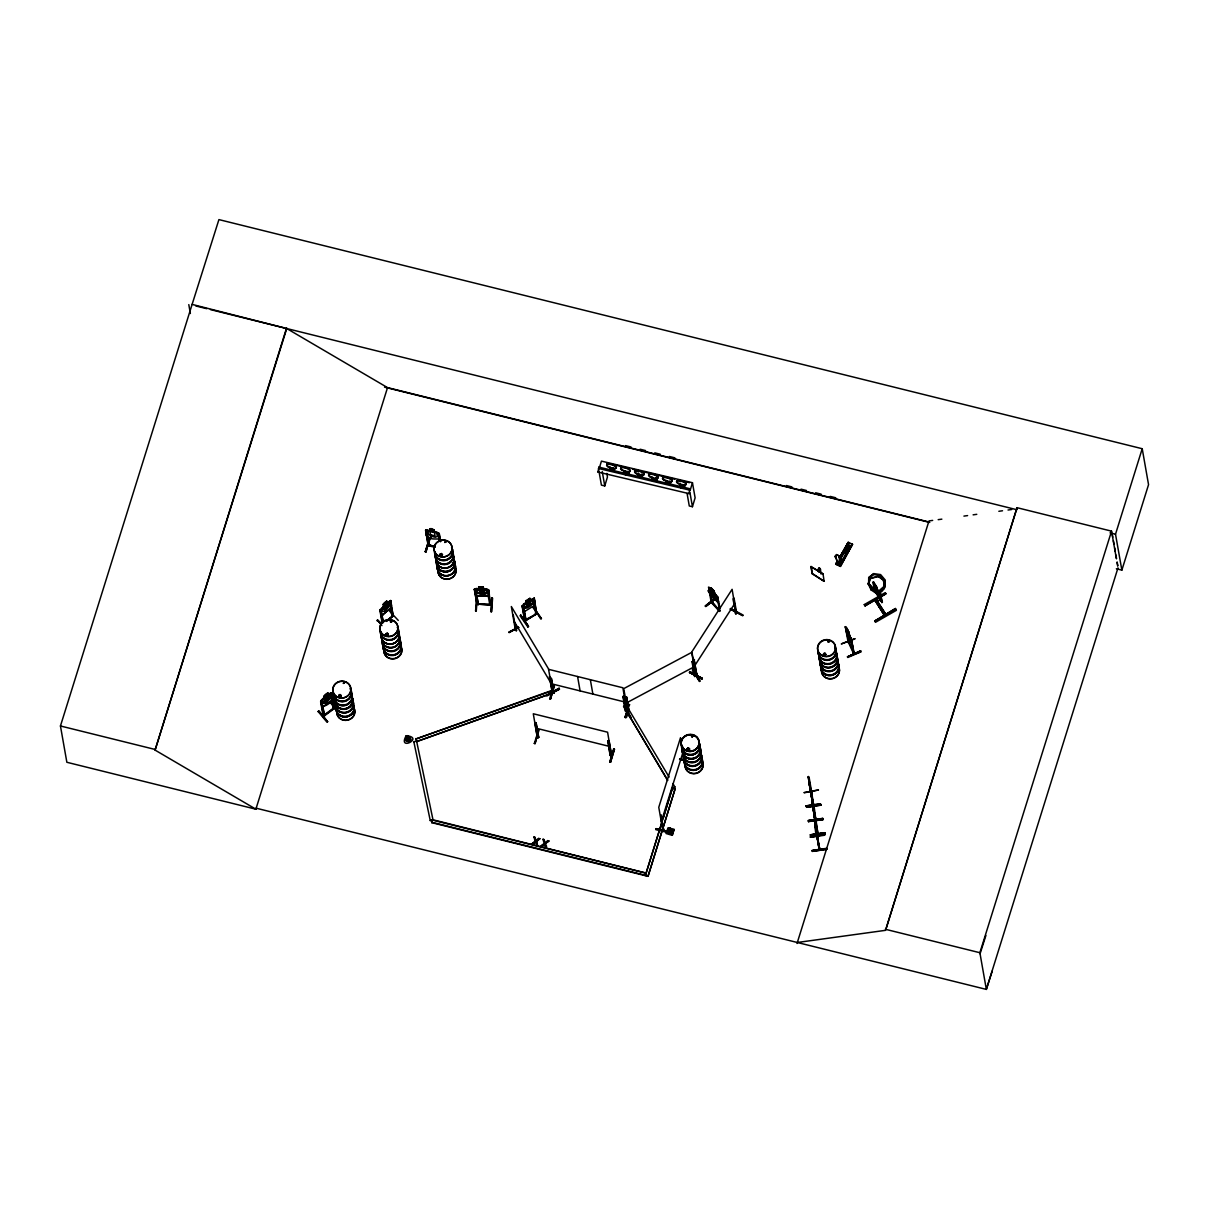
<?xml version="1.0" encoding="UTF-8"?>
<svg xmlns="http://www.w3.org/2000/svg" width="1209" height="1209" viewBox="0 0 1209 1209"><rect width="100%" height="100%" fill="white"/><g stroke="black" fill="none" stroke-linecap="round" stroke-linejoin="round"><path stroke-width="1.5" d="M885.094 584.143L883.658 579.972L878.354 576.255M812.705 803.955L812.161 800.101M813.536 804.242L812.735 804.363M814.322 807.4L813.43 807.4L812.554 801.25M815.153 819.052L815.773 819.037M813.989 805.723L815.863 819.566L815.894 818.735M817.072 832.91L817.148 832.805M814.775 821.954C815.123 817.269 814.866 842.749 817.873 832.805M817.465 837.716L817.284 835.767M819.022 848.159L817.103 833.318L817.994 833.726L812.448 803.078M814.473 817.541L817.994 837.187M815.727 829.722L819.234 849.64L818.825 847.796L819.626 847.826M814.518 821.092L819.642 849.05M819.762 848.748L818.961 848.869M884.384 588.466L881.648 591.7L875.573 592.909L871.296 590.052L872.067 589.463L875.905 592.047L873.548 581.967L875.301 592.35M323.589 716.045L324.632 715.683L321.67 701.039L320.627 701.809L323.347 716.635L322.999 715.562L324.571 715.32M334.651 707.764L323.166 716.181M334.681 708.368L331.916 693.482L331.175 694.616L333.593 709.078L333.231 708.006L334.47 707.25M868.621 583.403L869.301 578.008L873.895 574.562L880.046 575.499L884.202 580.396L883.87 586.531L879.306 590.521L871.372 588.949L868.651 583.675L870.631 578.325M868.198 583.811L871.054 589.841L879.759 591.564L884.943 587.015L885.275 580.078L880.605 574.592L873.744 573.61L868.712 577.434L868.621 583.856M848.038 641.828L848.627 643.067M854.385 653.676L853.131 652.18M610.349 469.485L610.364 469.288M613.96 470.089L613.719 467.898M610.092 467.052L610.424 468.911C619.053 472.613 610.862 466.16 610.454 469.515M628.227 472.749C627.924 477.026 622.061 466.734 624.464 472.598M627.924 473.928L628.181 472.689M642.024 476.406C639.803 475.439 637.627 477.676 638.171 473.248L642.13 476.406L641.783 474.109M655.822 480.441L655.913 479.867M680.244 485.64L680.44 485.413M407.07 741.601L407.388 735.707L410.803 739.198L409.655 741.374L406.073 740.8L407.252 735.858M668.94 833.696L669.257 827.802L672.657 831.293L671.509 833.485L667.927 832.895L669.106 827.953M662.804 830.281L658.769 807.325L680.516 737.671L681.151 741.253M681.695 747.585L682.541 746.512L681.695 747.585L684.188 762.093L685.019 760.234M684.113 761.987L684.536 760.113M474.427 589.72L475.696 590.249L478.386 604.636L477.041 603.442M475.122 594.012L476.996 595.78M476.905 595.689L488.058 596.203L476.905 595.689L475.288 593.861M475.515 610.998L477.253 597.276M476.255 611.074L477.343 597.578L476.542 597.548L476.119 610.772M478.613 586.939L483.358 587.166L478.613 586.939L479.081 588.919L476.814 589.403L477.404 592.712L480.018 594.223L484.446 594.435L486.577 593.135L486.003 589.826L483.524 589.131L483.207 587.362M478.915 588.859C466.87 587.891 495.388 589.75 483.676 588.934L483.358 587.166M487.257 590.793L488.602 590.385L487.257 590.793L489.932 605.301C488.013 603.79 492.547 603.412 491.05 605.271M488.542 589.78L486.683 589.282L488.542 589.78L489.358 594.677M489.645 605.15L489.841 604.712M491.806 597.941L490.718 611.739L491.534 611.769L492.592 598.243L491.851 597.956M491.504 611.739L492.018 598.213M692.032 661.776L693.422 661.565L692.032 661.776L694.676 676.617C695.916 674.743 696.248 675.468 697.079 673.534M736.598 612.812L736.085 611.769L735.299 612.963M736.719 612.706L735.858 613.84L733.651 598.047L732.971 599.12L736.054 613.779L735.42 612.963M811.798 792.5L811.254 793.21L811.073 791.275M813.461 804.257L813.234 807.567M813.415 805.768L815.259 819.37M815.486 821.032L815.425 820.231M817.239 836.054L819.778 849.277M817.919 833.742L816.045 820.427M846.24 552.664L845.514 551.138M656.003 480.321L656.17 479.565M684.007 486.23C683.931 488.965 683.508 481.137 683.946 486.955M878.747 600.374L879.502 600.027L878.943 600.692M526.293 602.445L522.318 605.709L524.766 621.154L537.008 613.613L525.779 619.552M526.096 620.444L525.764 619.401M536.736 613.22L535.375 614.051L536.524 612.767M536.872 613.749L524.887 621.078L522.076 606.313L523.195 605.633M687.075 493.408L689.281 505.982L692.44 506.722L689.901 492.35L688.994 493.635L597.971 472.039L598.878 467.127L689.901 488.723L690.173 490.295L692.455 482.723L601.432 461.128L599.15 468.699L598.878 467.127M688.994 493.635L689.901 488.723M663.786 829.54L663.152 828.588L663.182 830.16M837.641 564.029L838.366 563.107L838.049 563.802M838.26 562.805L838.321 563.56M838.789 563.258L838.275 564.376M338.958 695.417L340.606 696.414M339.064 695.84L339.427 694.858M340.893 695.643L340.137 696.611M341.225 695.764L340.273 697.094L338.777 696.384M344.157 682.39L343.945 683.297L344.308 682.541M344.641 682.707L343.432 683.357M385.611 634.377L386.699 633.153M386.049 633.969L386.23 634.604M387.847 634.589L387.696 633.561M387.953 634.559L387.439 635.088M391.263 620.776L390.462 622.015M391.036 621.849L391.051 621.139M390.839 621.804L390.703 621.003M391.716 621.864L391.671 621.094M439.925 554.357L439.955 555.384M440.212 554.311L440.56 555.309M442.026 554.553L440.439 555.203L441.164 555.536M442.479 554.659L441.149 556.034L439.864 554.674M445.97 542.025L445.396 541.133L444.791 542.478M686.984 748.809L687.513 750.321M687.377 749.187L688.042 748.416M689.206 749.006L688.707 749.912L688.269 748.386M689.538 749.127L689.221 750.109M691.472 736.296L692.425 736.402M692.364 736.644L693.044 736.1M692.984 736.236L691.88 736.825M823.405 654.039L823.435 655.066M823.677 654.356L823.964 653.585M823.843 654.205L823.903 653.827M825.415 654.81L825.143 653.434M828.21 641.329L829.465 641.329M884.368 588.481L885.124 584.174M872.989 588.073L868.923 583.63M881.255 590.808L883.749 587.846L884.474 584.053L883.099 580.108L878.339 576.421M652.301 479.142L652.014 476.996M669.907 483.313L669.605 481.167M711.194 601.916L712.131 602.883M627.713 711.164L629.224 710.937M627.652 711.814L628.997 711.134M626.398 696.762L629.118 711.723L626.64 697.155L625.249 697.381L628.091 712.252L623.708 688.646L691.639 652.422L696.021 676.043L694.359 675.846M694.646 676.133L695.855 675.408M689.75 671.66L702.293 678.491L689.78 671.584M701.915 679.065L689.462 672.416L701.885 679.156L702.248 678.204L689.447 672.461L689.795 671.554M406.073 740.8L407.282 736.236M667.927 832.895L669.136 828.331M666.401 482.633L666.507 481.802L666.219 483.011M680.41 485.791L680.078 483.192M597.971 472.039L598.878 470.754L601.417 485.126L604.772 485.927L607.447 477.011L606.812 473.429M609.593 469.863L610.726 468.231M610.636 467.777L610.061 470.407L612.615 471.011M614.867 468.775L613.9 471.314M623.572 473.187L624.615 471.087M623.678 473.777L624.328 471.601M628.287 474.88L628.937 472.689C628.196 471.434 627.547 477.751 624.04 473.732M627.864 474.638L628.453 472.009M628.181 474.276L628.831 472.099M638.171 473.248L638.367 475.545L642.115 476.059L638.367 475.545M638.594 474.412L637.929 476.588M642.81 475.409L641.843 477.948M652.18 477.631L651.621 480.411L652.558 477.721M656.396 478.628C655.172 484.492 656.185 477.192 656.895 479.323L656.23 481.514L656.789 478.719M665.494 483.132L666.537 481.046L665.963 483.676L668.517 484.28M666.537 481.046L665.963 483.676M669.71 484.129L670.36 481.953L670.859 482.633M670.103 484.22L670.753 482.043M679.458 486.441L680.591 484.809M680.501 484.356L679.564 487.046L682.647 487.771M684.173 488.134L684.838 485.958C684.082 484.688 683.448 491.005 679.926 486.985M683.765 487.892L684.732 485.353M692.44 506.722L695.115 497.821L692.455 482.723M868.304 583.494L872.52 588.133M425.749 530.796L426.883 531.567L429.558 545.969L429.497 544.836L428.107 544.564M425.296 551.712L429.346 538.609L426.082 551.909L425.296 551.727L429.346 538.609M429.437 546.045L429.422 544.896M429.558 545.969L427.971 536.494M537.34 737.43L534.816 722.498L536.086 722.801L538.761 737.203C535.164 735.601 539.486 738.759 538.7 736.825M537.098 737.369L538.473 737.626L536.086 722.801M416.712 741.631L553.888 692.681L552.362 692.848L550.11 678.068L551.38 678.37L553.918 693.225L551.38 678.37M534.378 743.414L538.428 730.312L535.149 743.595L534.378 743.414L535.149 743.595M549.672 698.983L551.168 694.057L550.443 699.165L552.649 692.44L548.478 668.819L511.331 606.525L515.351 629.829C518.102 633.063 514.157 626.292 516.047 630.69L513.311 615.018M553.722 685.881L552.981 690.823M550.337 699.074L554.432 686.077M552.528 691.805L553.964 692.243L552.634 692.984M553.918 693.225L553.964 692.243M607.855 740.633L610.122 755.489L611.512 755.761L610.258 755.459L607.855 740.633L609.124 740.936L611.603 755.852L607.583 732.201L533.29 713.763L537.325 737.49M626.64 711.36L625.416 711.058L623.013 696.641L624.418 696.505L626.897 711.421L622.877 687.77L548.584 669.333M610.364 754.431L610.575 754.9M625.673 711.119L626.836 710.696M614.429 749.157L610.5 762.29L614.489 749.202L613.673 748.719L609.729 762.108L610.515 762.29M629.209 704.605L624.977 717.375L625.809 717.859C628.71 716.801 627.244 702.369 629.768 704.741M660.658 814.881L663.288 830.689L663.711 828.875L662.925 828.83M684.128 761.715L685.019 760.521M256.308 808.232L256.006 809.229L66.858 762.274L60.45 725.974L192.11 304.396L286.745 328.531L155.084 750.109L255.87 809.184L256.187 808.201L986.348 989.4L992.211 971.099M155.084 750.109L286.624 327.851M255.87 809.184L387.53 387.621L286.745 328.531L1016.905 509.73M434.545 531.794C445.139 534.227 421.185 529.451 426.943 529.965L429.936 530.811L429.663 528.892L434.243 530.026L434.515 531.945L434.091 530.056M426.309 535.073L428.182 536.977M426.309 535.043C438.262 546.408 422.712 522.756 434.243 530.026M430.072 530.872L427.926 530.917L428.5 534.227L431.039 536.207L435.3 537.264L437.341 536.418L436.751 533.109L434.363 531.96M430.192 531.522L434.469 532.549L435.059 535.844L430.782 534.786M439.23 533.547L437.462 532.58L439.23 533.547L440.681 541.3M661.973 822.347L645.319 875.648L672.431 788.132L675.136 788.797L648.024 876.329L431.719 822.649L432.444 819.657L646.105 873.11L434.348 820.563M431.719 822.649L432.444 819.657M661.293 821.697L683.055 752.043M663.076 818.78L672.431 788.132L674.909 786.802L672.506 788.57L675.226 789.25M648.024 876.329L675.136 788.797M672.431 835.147L673.987 829.253L668.048 827.772L666.008 833.5L672.128 835.313L674.169 829.57M797.018 943.488L928.678 521.91L387.53 387.621M797.336 942.491L885.562 930.326L1017.041 507.689L1111.539 531.144L1116.391 558.664M886.121 928.527L1017.041 507.689M1118.008 567.822L986.348 989.4L979.879 952.722L1111.539 531.144M1116.36 568.774L1121.861 570.134L1115.514 534.212L1142.218 448.72L218.92 219.6L192.11 304.396M1121.861 570.134L1148.55 484.658L1142.218 448.72M390.537 608.006L391.414 605.286M390.628 607.991L382.346 615.2L390.628 607.991L391.52 605.195L390.688 600.435L380.125 609.653L382.497 623.391M980.061 953.765L985.924 935.464M614.051 469.863L610.424 468.911M652.392 478.719L655.958 479.716L655.626 477.857M670.013 482.965L666.31 482.164C676.012 482.527 664.013 484.733 665.978 480.305M680.335 485.353L684.037 486.003L680.38 485.368M884.338 614.943L885.729 614.157L884.489 615.366L874.938 599.558L876.087 599.029L885.729 614.157M407.388 735.707L405.907 738.412M669.257 827.802L667.761 830.507M326.898 698.47L329.619 694.495L327.579 698.303L330.45 698.545L326.898 699.24L323.861 703.336L326.022 699.437L323.302 699.165L326.959 698.424M332.007 700.268C336.707 687.377 325.992 694.374 320.808 701.054L323.634 716.514M696.958 673.579L695.855 675.06M868.017 584.083L870.132 578.31L878.112 576.27M812.705 803.819L813.506 803.849L812.916 804.771M814.7 816.528C814.005 819.188 817.752 823.314 814.851 822.06L815.032 823.269L815.969 823.102M381.938 625.627L377.525 620.247M377.495 620.051L381.243 623.602M874.575 590.748L881.935 602.566L880.046 592.183L881.799 602.55M875.784 591.987L881.331 590.778M882.207 601.674L881.029 600.767L881.845 601.205M844.32 551.667L844.789 553.102M624.433 472.235C629.239 474.26 627.562 469.576 628.106 472.976M393.288 615.472L386.245 621.078M516.515 630.388L515.759 628.876M528.726 603.442L531.597 599.77L529.421 603.367L532.474 603.729L528.681 604.243L525.431 608.067L527.759 604.379L524.887 603.911L528.665 603.487M534.998 602.974L534.151 605.633L524.706 611.437M534.046 605.633L535.134 602.898L534.287 598.153L530.041 600.148M551.924 690.883L549.385 676.511L550.019 677.554M711.194 602.278L708.504 587.09L711.663 589.871L711.24 587.937L711.542 589.977L710.121 588.889L710.711 592.198L712.479 595.281L716.574 598.651L714.051 591.322M719.461 611.059L711.496 601.447L718.614 609.699M318.133 711.663L318.723 710.907L327.609 721.697L326.974 722.181L318.194 711.602L318.723 710.907L327.609 721.697M327.503 721.728L318.617 711.285M405.65 739.636L407.206 736.054M667.504 831.732L669.076 828.15M663.424 829.918L663.061 828.603M343.583 682.843L343.386 683.463M339.109 695.628L339.941 694.858M341.134 696.475L340.862 694.903M385.898 633.712L386.003 635.314M439.834 554.387L441.572 553.465M440.681 553.752L440.393 554.961M691.639 735.903L692.047 737.006M686.893 748.855L688.284 747.872M689.447 749.837L689.508 748.809M828.271 641.118L828.679 641.888L829.314 641.133M828.316 641.435L828.12 642.055M825.913 654.658L823.979 655.399M873.744 573.61L868.848 577.766M527.834 626.972L528.469 626.262L520.656 615.064L528.514 626.564L527.834 626.972L520.051 615.759L520.686 615.049L528.378 626.338M652.407 478.794L654.84 479.202M630.599 718.222L623.557 706.54L624.176 705.92L631.158 717.617L630.614 718.176L631.174 717.587M848.098 641.964L845.272 626.655L845.952 627.35M853.252 652.89L853.871 654.054L851.212 638.261L853.69 652.497M848.627 641.783L854.295 653.676M840.361 563.878L837.414 562.699L836.008 557.802A3.234 0.967 29.3 0 1 836.265 556.2L836.477 554.508M836.008 557.802L836.099 557.636A3.234 0.967 29.3 0 1 836.356 556.034M836.265 556.2C834.966 552.014 841.691 558.15 837.353 554.976M836.008 564.286L837.112 561.339L841.132 563.681M840.043 559.691A3.234 0.967 29.3 0 0 839.122 557.53L839.212 557.364A3.234 0.967 29.3 0 1 840.134 559.525L840.27 564.044M840.3 566.265L852.496 544.216L840.542 566.462L835.676 564.21L837.52 561.112M839.182 557.953L848.234 542.342L839.817 558.256M835.646 564.18L837.716 561.082M839.439 557.999L848.219 542.221L852.511 544.352M839.726 558.21L848.582 542.645M837.414 562.699L836.099 557.636M837.535 564.558L837.353 563.5L838.744 565.359L837.353 563.5M839.227 559.948L847.993 544.337M849.428 543.022L837.157 564.89M839.681 560.16L848.552 544.594M838.668 564.119L837.248 563.696M839.998 564.24L850.607 545.546M851.997 544.216L839.469 565.888M851.076 545.758L839.711 566.084L851.181 545.788M839.938 566.175L852.526 544.322M524.404 620.232L526.051 619.945L523.829 609.215M696.686 673.745L694.072 659.51L693.407 660.567L696.49 675.226L695.84 674.41M693.83 660.794L694.51 659.736M730.251 609.094L730.659 608.444L743.112 615.079L742.704 615.744L730.251 609.094L742.658 615.411M697.049 673.609L695.764 674.531M695.855 674.259L696.384 673.443M735.51 613.492L736.175 612.419M736.009 613.704L736.613 612.661M873.956 584.279L875.044 585.564L874.742 583.796L877.447 589.342L872.747 582.39L875.089 590.763L882.419 602.248L880.046 592.183M694.404 666.204L734.649 603.684M551.803 690.823L552.483 690.173M489.69 604.681L491.292 604.757M628.196 712.146C630.735 711.164 627.38 710.333 627.803 711.693M810.967 566.628L823.027 573.867L824.115 581.287L812.236 573.822L810.967 566.628L823.027 573.867M812.236 573.822L811.148 566.401M817.435 570.331L819.158 567.973L820.322 568.698L821.138 574.154M818.569 570.965L820.186 568.774L819.203 568.154L817.571 570.331L818.75 571.993L820.488 569.635M818.584 571.056L820.322 568.698M824.115 581.287L812.403 573.58M391.928 615.804L392.472 616.771M389.434 602.112L390.386 601.266L393.257 616.167L390.583 600.571M481.454 591.065L485.398 589.599L482.754 591.488L486.29 593.664L481.862 591.821L478.054 593.347L480.789 591.382L477.419 589.297L481.65 591.05M487.937 596.143L489.207 594.511M487.922 596.294L489.373 594.526M847.947 641.314L853.735 653.918M854.234 653.344L853.524 653.344M444.988 542.433L445.819 542.116M441.753 555.112L441.995 554.342L441.648 555.46M442.146 555.656L442.449 554.357M388.119 634.921L386.336 635.375M846.104 631.385L851.922 643.218M851.499 643.808L850.94 638.564M324.435 715.924L321.987 702.837M334.561 707.779L333.835 708.489M438.655 539.728C443.371 537.929 429.86 540.438 428.031 537.159M811.088 791.411L813.642 812.116M815.455 820.367L817.193 833.847M323.196 715.985L324.118 714.897M382.15 623.043L379.943 610.469L380.895 609.623L383.465 622.529M381.243 609.956L379.943 610.469M398.26 620.383L388.83 610.333M377.027 620.791L377.556 619.96L381.303 623.904L377.465 620.353M389.086 619.023L393.121 615.593M386.593 621.426L392.124 616.545M389.419 619.356L393.273 615.97M383.223 604.183C392.366 597.624 381.243 603.185 383.525 605.951M380.548 611.452L391.112 602.248M538.655 838.29L536.071 840.859L539.758 838.85L538.7 838.593M547.692 840.542L545.108 843.096L548.795 841.101L547.737 840.829M531.764 844.018C541.602 837.066 528.348 845.272 532.821 844.275L535.511 841.978C539.41 850.985 533.501 839.711 539.713 838.562M540.801 846.255C550.639 839.303 537.385 847.509 541.859 846.527L544.549 844.214C544.851 849.217 548.372 848.597 545.38 843.625L548.75 840.799M718.463 601.644L717.632 602.339C697.17 575.605 715.139 602.913 718.569 601.765L717.723 597.019L714.489 592.999M536.403 841.691L539.758 838.85M548.795 841.101L545.38 843.625M709.592 588.934L709.154 587.71L712.222 603.412M709.487 587.423L717.511 597.019M711.24 587.937L714.277 591.277L711.119 588.042M714.579 593.045L714.187 591.231M715.592 598.787L705.799 606.555L705.285 605.996L715.078 598.213M705.315 606.011L715.108 598.243M715.516 598.651L705.663 606.389L715.532 598.5M719.521 611.437L717.375 596.762L720.111 608.459M718.206 597.669L716.982 597.065M844.502 551.546L845.529 551.228M846.058 552.77L844.774 553.012M324.269 695.976C334.047 690.339 321.836 693.996 324.722 697.714L322.924 699.694L323.513 703.003L325.644 703.018L330.813 697.608L330.238 694.298L328.243 695.115L327.835 693.225M321.972 701.401L320.627 701.809M323.135 706.691C341.754 691.019 326.974 708.67 321.745 705.905M336.918 710.575L330.253 702.399L336.465 708.791M324.254 714.957L333.216 708.338M323.468 716.544L334.757 708.232L332.158 692.681M390.326 621.607L391.535 621.91M386.744 634.982L387.59 634.77M387.908 635.178L386.638 635.496M828.044 641.798L829.178 641.934M823.692 653.48L825.067 653.147M689.145 749.988L687.286 749.988M816.226 822.165L809.818 787.558L810.302 789.704M428.198 544.654L435.119 546.831M429.24 545.969L427.91 545.063L429.694 545.516M552.407 691.88L553.767 692.757L552.498 690.218L415.73 739.031L550.805 691.291M552.815 692.394L554.054 692.772M529.844 598.228L530.131 600.269L532.232 599.619L532.821 602.913L531.053 605.573L527.305 607.885L525.054 607.704L524.464 604.394L526.368 602.581L525.824 600.707L529.935 598.349L530.162 599.996M532.927 607.507L541.42 618.585L533.592 607.386L540.771 619.023L541.451 618.6M864.254 604.606L885.169 592.682L885.94 593.936L865.07 605.89L864.254 604.591M865.07 605.89L877.689 597.835M880.908 595.992L885.819 593.347L880.893 596.294M877.779 597.941L864.843 605.497L877.779 598.228M880.983 596.385L885.789 593.634M874.681 621.018L895.627 609.079L896.368 610.333L875.497 622.303L874.681 621.018L895.461 608.52L874.878 621.26L895.748 609.306L895.431 608.475M873.548 581.967L874.213 583.01L873.11 582.224M880.711 593.226L879.623 592.425M874.938 600.148L884.399 615.321L874.772 600.208L876.087 599.029M518.359 627.048L508.823 632.186L518.842 627.622M509.14 632.67L518.676 627.38M552.468 691.412L552.196 689.991M559.193 688.299L546.604 695.492M546.876 695.961L559.586 689.13L546.513 695.356L559.147 688.193M625.506 697.774L626.64 697.155M694.994 674.048L692.44 669.846L693.15 669.454L700.192 681.09L699.482 681.483L695.704 675.529M699.527 681.151L692.44 669.846M406.194 735.677C397.126 751.968 425.039 737.354 406.194 735.722M626.247 703.018L694.162 666.794M667.67 780.47L625.99 710.257L628.468 708.942L669.106 777.07M626.081 710.711L628.544 709.396M334.349 707.341L333.185 708.187L333.88 708.958M663.136 829.283L661.142 814.987M845.907 627.229L845.272 626.655L847.192 634.362M846.904 628.196L848.809 632.216L846.904 628.196L847.146 630.221L846.285 628.801M847.01 634.393L851.635 643.747M846.874 632.111L850.562 639.863L848.763 632.141M854.854 638.7L841.298 643.929L854.914 638.866M848.627 642.825L848.491 641.118L848.688 641.858M847.524 656.971L860.732 650.895M847.494 656.895L860.702 650.82L847.449 656.835L861.065 651.757L847.781 657.5M475.772 588.632L474.276 589.267L477.071 604.712L474.457 589.161M474.442 589.297L475.757 588.768M386.608 633.697L387.469 633.682M339.261 694.691L340.333 694.555M825.112 655.021L824.19 654.93L824.886 655.233M692.092 735.994L692.848 735.767M688.692 749.792L687.256 749.248L688.253 748.205M688.858 750.169L687.876 750.305M875.83 599.135L877.84 602.702M885.456 614.248L879.759 605.664M389.404 601.1L390.688 600.677M878.233 576.572L870.359 578.582M330.661 693.135L332.248 692.787M413.856 741.752L416.621 741.177L433.034 820.019L430.253 820.594L413.931 742.205M880.59 606.691L879.986 607.447L880.53 606.767M477.132 604.032L491.096 605.225L488.376 589.796M808.413 777.478L808.458 776.571L813.521 805.073L811.571 791.2M808.398 777.357L810.408 790.716M809.138 777.493L811.859 793.21M809.259 782.933L808.655 778.551M809.803 784.414L809.138 781.331L809.954 786.817M809.818 787.407L809.41 784.626L810.559 790.081M810.302 789.432L810.468 790.641M804.151 792.5L818.508 789.976L804.212 792.802M813.612 807.249L811.33 795.22L816.045 827.047L814.261 813.627L814.76 816.74M811.617 795.643L814.216 807.703M811.783 796.852L812.116 795.582M812.524 802.549L811.934 799.708M806.025 805.889L820.427 803.879L806.025 805.889L820.563 804.756M820.851 804.469L806.554 807.295L820.956 805.209L820.851 804.453M820.896 804.846L806.071 806.146M806.554 807.295L820.911 804.982M813.264 808.912L813.37 809.803M813.355 809.682L815.093 822.044M808.549 821.591L822.966 819.672L822.815 818.553L808.443 820.79M822.815 818.553L808.368 820.382L808.579 821.757M808.413 820.654L822.77 818.342M808.473 821.032L822.876 818.961M822.921 819.294L808.519 821.395L822.966 819.672M814.715 823.072L815.788 829.193L814.866 823.042M816.09 826.775L815.078 821.924M810.393 834.83L824.78 832.714L824.931 833.757L810.529 835.797L810.393 834.799L824.78 832.759M810.408 834.92L824.84 833.016M824.719 834.467L810.317 836.552L810.423 837.293L824.719 834.497M826.699 848.718L812.312 850.804M826.639 848.34L812.236 850.35L812.388 851.393L826.79 849.307L826.639 848.265M812.282 850.668L826.684 848.567M928.996 520.913L932.668 520.414M938.184 519.658L941.856 519.145M963.921 516.107L967.593 515.593M973.109 514.838L976.781 514.324M998.846 511.286L1002.518 510.772M1008.034 510.017L1011.706 509.503M719.748 610.651L711.889 602.082M538.217 737.127L537.431 736.311M478.356 603.79L489.615 604.304M491.141 604.757L476.83 604.168L478.432 604.168M425.311 551.697L426.082 551.909M539.002 730.206L535.058 743.293M611.482 755.882L610.167 754.93M824.659 653.313L826.079 654.401M688.269 747.903L689.478 748.522M879.895 598.289L880.787 598.41M410.365 738.034L407.599 735.631M672.234 830.13L669.454 827.727M606.752 463.077L628.801 468.306M632.473 469.183L639.818 470.921M643.49 471.797L674.728 479.202M678.4 480.079L689.432 482.693M598.485 468.472L689.508 490.068M438.157 533.804L439.426 534.106L438.021 534.257L439.29 541.436M429.633 545.138L435.059 546.453M434.983 547.284L428.182 545.682L425.523 530.162M549.974 678.521L551.244 678.823M623.013 696.641L624.267 696.958M625.763 710.015L626.882 710.227M626.942 710.877L625.401 710.983M534.68 722.952L535.95 723.254M607.719 741.087L608.973 741.389M679.836 758.723L685.095 759.962M679.594 759.131L684.989 760.37M679.579 759.418L685.125 760.748M610.469 754.446L611.709 754.809M537.219 737.324L538.473 737.626M668.214 831.596L656.003 828.664L668.335 831.898M668.214 832.034L656.003 828.633L655.837 829.661L669.801 833.031M195.858 305.983L206.769 308.688M210.411 309.58L284.916 328.077M1110.043 532.852L1115.514 534.212M625.506 445.607L630.992 446.967M640.135 449.234L645.621 450.594M654.764 452.861L660.25 454.221M669.393 456.488L674.864 457.848M786.394 485.534L791.88 486.895M801.023 489.161L806.509 490.522M815.637 492.788L821.123 494.149M830.266 496.415L835.751 497.776M384.553 387.167L929.751 522.454M551.108 683.705L625.401 702.142M535.814 728.135L610.107 746.573M535.103 837.414L533.985 837.142L535.103 837.414L536.071 840.859M544.141 839.651L543.022 839.378L544.141 839.651L545.108 843.096M885.366 929.268L979.879 952.722M60.45 725.974L154.964 749.429M431.643 822.196L647.948 875.875M824.916 653.631L825.535 654.417M387.379 633.153L388.391 634.045M386.729 635.209L386.003 634.211M613.915 749.036L609.925 762.123M625.582 710.605L623.149 696.188M611.437 754.673L610.182 754.99M851.272 546.559L846.995 544.564M835.857 563.56L836.28 564.21L837.429 561.49M813.717 807.778L813.43 806.992M815.682 817.828L815.773 818.342M815.244 819.566L815.093 818.856M819.158 849.474L817.39 836.432M381.092 614.52L382.543 615.169M380.956 614.384L382.482 615.336M875.875 591.881L872.067 589.463M524.797 611.316L523.074 610.318L522.379 605.528M438.172 568.638L438.278 568.683A9.083 8.418 -10 0 0 446.771 579.171A9.083 8.418 -10 0 0 455.793 568.517A9.083 8.418 -10 0 1 446.801 579.307A9.083 8.418 -10 0 1 438.308 568.698M823.646 654.235L824.221 655.112M387.5 633.41L387.862 634.181M386.291 635.511L385.747 634.634M871.447 590.294L872.339 589.78M390.386 601.266L389.766 602.445L392.305 616.817M625.053 717.405L629.012 704.59M669.665 827.772L671.222 829.344M407.811 735.661L409.367 737.233M846.013 551.364L846.376 552.15M718.222 610.016L711.33 602.535M669.892 828.074L672.657 831.293M408.038 735.979L410.803 739.198M328.259 694.843L327.956 693.074M330.329 702.369L337.084 710.424M334.757 708.232L334.137 707.31M324.48 697.638L324.314 695.825M321.911 699.527L320.808 701.054M813.415 803.32L811.995 798.303M534.287 598.153L523.406 604.168M535.285 613.537L535.98 614.399L533.245 599.996L534.076 598.923L536.615 613.295M526.142 602.475L526.066 600.813M522.076 606.313L523.467 606.011L525.945 620.58M877.553 589.932L875.15 586.153L878.142 593.226M875.815 599.075L885.789 614.535M624.071 706.268L630.237 716.438M551.772 690.551L553.072 691.805M669.846 828.271L672.4 832.517M407.992 736.175L410.531 740.422M672.975 783.568L674.985 787.255M625.99 710.257L667.595 780.017M513.87 620.897L551.017 683.191M879.049 591.851L879.956 593.695M849.066 633.909L851 638.684L845.801 627.411L848.355 631.823M851.212 638.261L854.264 653.737M850.743 638.458L851.272 639.561M874.53 587.574L878.792 595.266L878.762 591.806M810.952 794.313L809.637 783.492L809.803 784.596M415.654 738.578L416.667 741.48L553.435 692.666M813.34 803.335L813.551 808.337M669.71 828.422L671.509 833.485M407.856 736.326L409.655 741.374M543.022 839.378L544.277 843.686M536.343 841.388L537.567 845.454M533.985 837.142L535.239 841.449M712.615 602.913L711.255 595.81M1112.144 533.637L1112.779 537.189M1113.398 540.755L1114.033 544.322M1114.668 547.889L1115.287 551.44M1115.922 555.007L1116.542 558.573M1117.176 562.14L1117.796 565.706M1117.04 562.321L1117.69 565.993M874.213 583.01L874.832 586.607M838.986 556.08L839.122 557.53M840.24 566.19L839.892 565.903M848.612 632.201L848.975 634.045M849.035 634.559L849.61 637.853L847.252 630.811M849.156 642.992L846.028 627.395L848.688 643.188M819.158 567.973L819.354 569.046M824.825 835.207L810.423 837.293M808.307 776.586L809.214 782.238M808.504 778.566L808.836 780.546L808.64 778.944M808.942 781.135L809.577 784.701L809.063 780.44M809.516 785.215L812.901 805.239M813.068 807.461L814.534 817.012L814.005 814.745M816.513 833.923L819.052 848.295M734.075 598.289L736.659 612.842M735.888 611.95L732.11 589.312L691.865 651.832L695.946 674.939M717.375 596.762L719.899 611.134M709.154 587.71L711.844 602.127M694.072 659.51L696.475 673.957M641.662 474.532L641.994 476.391M681.785 744.85L682.42 748.447M683.1 752.89L684.672 762.199M602.233 471.555L604.772 485.927M590.34 679.7L592.878 694.072M577.57 676.526L580.108 690.898M551.682 684.249L552.997 691.684M534.166 598.259L536.841 613.885M515.17 622.998L516.56 630.569M544.549 844.214L541.859 846.527M535.511 841.978L532.821 844.275M476.694 595.176L478.386 604.636M439.079 533.547L440.544 541.753M430.072 538.821L425.931 551.606M425.674 530.222L428.288 545.168M433.034 820.019L430.253 820.594M390.688 609.291L392.2 616.922M386.744 601.115L387.061 603.155L388.92 602.203L389.51 605.513L384.704 611.316L382.694 611.437L382.104 608.127L383.767 606.011L383.449 604.243M386.638 601.281L386.94 603.049M381.213 611.422L383.117 622.197M380.246 609.563L381.183 614.384M331.825 699.648L333.291 708.716M320.944 700.978L321.866 705.799M188.8 304.608L190.372 313.509M816.166 831.308L815.274 824.946M809.909 787.044L809.924 786.56M814.458 817.118L814.775 819.732M810.695 791.034L809.924 786.062M812.388 851.348L826.775 849.202M812.614 802.111L811.949 797.94M809.773 785.85L809.017 780.077M814.73 818.176L813.974 812.388M815.984 830.341L815.229 824.568M816.135 830.568L816.831 834.966M814.926 819.853L815.259 822.014M816.135 831.051L816.513 834.195M816.362 834.225L816.166 831.762M812.342 802.489L812.765 805.27M815.622 829.132L816.03 831.913M814.881 818.871L815.576 822.8M815.848 827.984L817.299 839.227M814.02 812.765L814.806 818.433M816.77 834.588L815.833 827.878M669.514 828.497L670.239 833.908M407.645 736.402L408.385 741.812M813.597 811.269L813.793 812.871M811.571 796.807L811.783 798.408M814.851 823.435L815.047 825.037M811.405 794.434L811.511 795.31M811.254 794.449L811.345 795.341M808.458 776.571L808.564 777.447M815.304 822.256L815.365 823.027M813.279 807.793L813.34 808.579M814.579 815.697L814.624 816.574M699.512 746.165A9.204 8.523 -10 0 1 693.634 758.708A9.204 8.523 -10 0 1 682.284 750.487M699.966 749.565A9.052 8.387 -10 0 1 694.178 761.912A9.052 8.387 -10 0 1 683.009 753.812M700.857 751.802A9.052 8.387 -10 0 1 693.059 762.35A9.052 8.387 -10 0 1 683.055 754.038M698.817 742.205A9.204 8.523 -10 0 1 692.923 754.748A9.204 8.523 -10 0 1 681.574 746.527M699.331 745.787A9.067 8.403 -10 0 1 693.528 758.164A9.067 8.403 -10 0 1 682.329 750.048M698.742 742.492A9.067 8.403 -10 0 1 692.938 754.869A9.067 8.403 -10 0 1 681.74 746.754M699.482 745.968A9.204 8.523 -10 0 1 693.588 758.511A9.204 8.523 -10 0 1 682.239 750.29M698.772 741.994A9.204 8.523 -10 0 1 692.893 754.537A9.204 8.523 -10 0 1 681.544 746.316M698.606 741.842A9.052 8.387 -10 0 1 692.817 754.174A9.052 8.387 -10 0 1 681.649 746.089M699.422 746.467A9.052 8.387 -10 0 1 694.767 758.451A9.052 8.387 -10 0 1 682.722 752.89M702.263 759.796A9.052 8.387 -10 0 1 693.286 770.405A9.052 8.387 -10 0 1 684.823 759.841M702.369 759.524A9.204 8.523 -10 0 1 693.241 770.314A9.204 8.523 -10 0 1 684.642 759.584M701.961 760.869A9.052 8.387 -10 0 1 696.172 773.216A9.052 8.387 -10 0 1 685.004 765.116M700.933 752.179A9.052 8.387 -10 0 1 691.941 762.788A9.052 8.387 -10 0 1 683.478 752.225M702.006 761.081A9.052 8.387 -10 0 1 696.218 773.428A9.052 8.387 -10 0 1 685.05 765.342M700.767 753.298A9.204 8.523 -10 0 1 694.888 765.841A9.204 8.523 -10 0 1 683.538 757.62M702.172 759.131A9.067 8.403 -10 0 1 693.165 769.755A9.067 8.403 -10 0 1 684.687 759.176M700.6 753.147A9.052 8.387 -10 0 1 694.812 765.478A9.052 8.387 -10 0 1 683.644 757.393M701.477 760.189A9.067 8.403 -10 0 1 683.992 760.234M700.736 753.796A9.067 8.403 -10 0 1 701.583 755.821M835.933 651.394A9.204 8.523 -10 0 1 828.86 664.164A9.204 8.523 -10 0 1 819.067 653.51M835.842 651.696A9.052 8.387 -10 0 1 830.054 664.043A9.052 8.387 -10 0 1 818.886 655.943M836.356 654.81A9.022 8.357 -10 0 1 830.598 667.096A9.022 8.357 -10 0 1 819.475 659.041M836.432 655.006A9.052 8.387 -10 0 1 830.643 667.353A9.052 8.387 -10 0 1 819.475 659.268M835.192 647.223A9.204 8.523 -10 0 1 829.314 659.766A9.204 8.523 -10 0 1 817.964 651.545M836.598 653.056A9.067 8.403 -10 0 1 827.591 663.681A9.067 8.403 -10 0 1 819.113 653.102M835.162 647.722A9.067 8.403 -10 0 1 829.359 660.084A9.067 8.403 -10 0 1 818.161 651.983M835.026 647.057A9.052 8.387 -10 0 1 829.238 659.404A9.052 8.387 -10 0 1 818.07 651.319M837.837 663A9.052 8.387 -10 0 1 830.885 675.559A9.052 8.387 -10 0 1 821.243 665.071M837.928 662.698A9.204 8.523 -10 0 1 830.855 675.468A9.204 8.523 -10 0 1 821.062 664.814M838.351 666.114A9.022 8.357 -10 0 1 832.578 678.4A9.022 8.357 -10 0 1 821.455 670.345M836.462 655.399A9.022 8.357 -10 0 1 830.689 667.685A9.022 8.357 -10 0 1 819.566 659.63M837.157 659.026A9.067 8.403 -10 0 1 830.19 671.615A9.067 8.403 -10 0 1 820.518 661.096M837.731 662.32A9.067 8.403 -10 0 1 830.764 674.909A9.067 8.403 -10 0 1 821.107 664.406M837.882 662.502A9.204 8.523 -10 0 1 830.825 675.257A9.204 8.523 -10 0 1 821.017 664.602M837.187 658.527A9.204 8.523 -10 0 1 830.13 671.297A9.204 8.523 -10 0 1 820.322 660.643M837.021 658.361A9.052 8.387 -10 0 1 831.233 670.708A9.052 8.387 -10 0 1 820.065 662.623M838.426 666.325A9.052 8.387 -10 0 1 832.638 678.672A9.052 8.387 -10 0 1 821.47 670.587M453.209 554.039A9.052 8.387 -10 0 1 444.217 564.648A9.052 8.387 -10 0 1 435.754 554.085M452.982 555.354A9.083 8.418 -10 0 1 447.164 567.746A9.083 8.418 -10 0 1 435.95 559.616M451.713 547.541A9.204 8.523 -10 0 1 445.834 560.084A9.204 8.523 -10 0 1 434.484 551.863M453.088 553.374A9.052 8.387 -10 0 1 444.111 563.983A9.052 8.387 -10 0 1 435.648 553.42M453.269 553.571A9.204 8.523 -10 0 1 444.141 564.346A9.204 8.523 -10 0 1 435.542 553.616M451.546 547.375A9.052 8.387 -10 0 1 445.758 559.722A9.052 8.387 -10 0 1 434.59 551.636M452.771 552.241A9.052 8.387 -10 0 1 434.953 554.478M451.667 548.04A9.052 8.387 -10 0 1 452.514 550.08M454.433 563.016A9.204 8.523 -10 0 1 448.554 575.56A9.204 8.523 -10 0 1 437.205 567.338M454.357 563.318A9.052 8.387 -10 0 1 448.569 575.665A9.052 8.387 -10 0 1 437.386 567.565M454.116 559.903A9.052 8.387 -10 0 1 444.867 568.336A9.052 8.387 -10 0 1 436.056 559.948M453.012 555.702A9.052 8.387 -10 0 1 453.859 557.727M454.116 559.707A9.083 8.418 -10 0 1 444.836 568.17A9.083 8.418 -10 0 1 435.981 559.752M453.012 555.49A9.083 8.418 -10 0 1 453.859 557.515M454.599 561.112A9.204 8.523 -10 0 1 445.471 571.887A9.204 8.523 -10 0 1 436.872 561.157M454.403 562.82A9.204 8.523 -10 0 1 448.524 575.348A9.204 8.523 -10 0 1 437.174 567.127M454.508 561.369A9.052 8.387 -10 0 1 445.517 571.993A9.052 8.387 -10 0 1 437.053 561.429M454.569 560.9A9.204 8.523 -10 0 1 445.441 571.691A9.204 8.523 -10 0 1 436.842 560.961M454.388 560.704A9.052 8.387 -10 0 1 445.396 571.328A9.052 8.387 -10 0 1 436.933 560.764M398.275 631.37A9.204 8.523 -10 0 1 391.217 644.125A9.204 8.523 -10 0 1 381.424 633.471M398.199 631.672A9.052 8.387 -10 0 1 392.411 644.004A9.052 8.387 -10 0 1 381.243 635.919M381.757 639.108A9.083 8.418 -10 0 0 392.97 647.238A9.083 8.418 -10 0 0 398.789 634.846A9.083 8.418 -10 0 1 391.837 647.616A9.083 8.418 -10 0 1 382.15 637.098M397.58 627.395A9.204 8.523 -10 0 1 391.701 639.939A9.052 8.387 -10 0 1 380.533 631.959M380.351 631.718A9.204 8.523 -10 0 0 391.701 639.939A9.052 8.387 -10 0 0 397.489 627.698M398.245 631.158A9.204 8.523 -10 0 1 391.187 643.929A9.204 8.523 -10 0 1 381.379 633.274M397.383 627.033A9.052 8.387 -10 0 1 391.595 639.38A9.052 8.387 -10 0 1 380.412 631.294M400.194 642.976A9.052 8.387 -10 0 1 393.227 655.535A9.052 8.387 -10 0 1 383.585 645.047M400.239 642.463A9.204 8.523 -10 0 1 393.167 655.233A9.204 8.523 -10 0 1 383.374 644.578M400.799 646.271A9.083 8.418 -10 0 1 394.995 658.663A9.083 8.418 -10 0 1 383.782 650.548M399.695 637.385A9.052 8.387 -10 0 1 390.703 647.994A9.052 8.387 -10 0 1 382.24 637.43M400.723 646.074A9.037 8.372 -10 0 1 394.935 658.391A9.037 8.372 -10 0 1 383.797 650.306M399.544 638.503A9.204 8.523 -10 0 1 392.472 651.258A9.204 8.523 -10 0 1 382.679 640.604M400.073 642.311A9.052 8.387 -10 0 1 394.285 654.643A9.052 8.387 -10 0 1 383.117 646.558M399.484 639.002A9.052 8.387 -10 0 1 393.696 651.349A9.052 8.387 -10 0 1 382.528 643.264M399.378 638.337A9.052 8.387 -10 0 1 393.575 650.684A9.052 8.387 -10 0 1 382.407 642.599M351.199 692.817A9.204 8.523 -10 0 1 344.127 705.572A9.204 8.523 -10 0 1 334.334 694.918M351.109 693.105A9.052 8.387 -10 0 1 345.321 705.452A9.052 8.387 -10 0 1 334.152 697.366M351.653 696.203A9.052 8.387 -10 0 1 345.865 708.55A9.083 8.418 -10 0 1 334.681 700.555A9.052 8.387 -10 0 0 345.865 708.55A9.083 8.418 -10 0 0 351.698 696.278M350.459 688.646A9.204 8.523 -10 0 1 344.58 701.19A9.204 8.523 -10 0 1 333.231 692.969M350.988 692.44A9.052 8.387 -10 0 1 344.036 705.013A9.052 8.387 -10 0 1 334.394 694.525M350.414 689.145A9.052 8.387 -10 0 1 344.625 701.492A9.052 8.387 -10 0 1 333.457 693.392M350.293 688.48A9.052 8.387 -10 0 1 344.505 700.827A9.052 8.387 -10 0 1 333.336 692.727M353.95 706.434A9.052 8.387 -10 0 1 344.973 717.058A9.052 8.387 -10 0 1 336.51 706.494M354.056 706.177A9.204 8.523 -10 0 1 344.928 716.952A9.204 8.523 -10 0 1 336.329 706.222M336.676 711.844A9.083 8.418 -10 0 0 347.89 719.975A9.083 8.418 -10 0 0 353.693 707.582A9.083 8.418 -10 0 1 347.905 720.111A9.083 8.418 -10 0 1 336.691 711.995M351.728 696.807A9.022 8.357 -10 0 1 344.807 709.32A9.022 8.357 -10 0 1 335.195 698.878M351.759 696.58A9.083 8.418 -10 0 1 345.94 708.973A9.083 8.418 -10 0 1 334.727 700.842M352.484 700.147A9.204 8.523 -10 0 1 346.605 712.69A9.204 8.523 -10 0 1 335.256 704.469M353.844 705.769A9.052 8.387 -10 0 1 346.031 716.317A9.052 8.387 -10 0 1 336.026 708.006M354.025 705.965A9.204 8.523 -10 0 1 346.091 716.68A9.204 8.523 -10 0 1 335.921 708.232M352.454 699.951A9.204 8.523 -10 0 1 346.575 712.494A9.204 8.523 -10 0 1 335.225 704.273M352.287 699.784A9.052 8.387 -10 0 1 346.499 712.131A9.052 8.387 -10 0 1 335.331 704.031M677.418 482.572A5.032 1.708 16.7 0 1 680.682 480.683A5.032 1.708 16.7 0 1 686.077 484.356A5.032 1.708 16.7 0 1 678.249 483.147M662.88 478.704A5.032 1.708 16.7 0 1 665.494 477.177A5.032 1.708 16.7 0 1 671.69 479.58A5.032 1.708 16.7 0 1 670.164 481.514M669.03 481.424A5.032 1.708 16.7 0 1 663.439 479.263M653.812 477.872A5.032 1.708 16.7 0 1 648.84 474.291A5.032 1.708 16.7 0 1 656.336 475.318A5.032 1.708 16.7 0 1 656.185 478.19M638.579 474.2A5.032 1.708 16.7 0 1 635.602 470.618A5.032 1.708 16.7 0 1 643.747 472.946A5.032 1.708 16.7 0 1 639.833 474.548M613.129 468.155A5.032 1.708 16.7 0 1 606.722 464.755A5.032 1.708 16.7 0 1 613.311 464.861A5.032 1.708 16.7 0 1 615.215 468.185M716.589 598.969L713.658 594.405L711.33 593.226L712.947 593.302L710.696 589.191L713.476 593.559L715.758 594.783L714.202 594.707L716.589 598.969M386.215 602.188L384.19 604.621L386.215 602.188M387.152 603.744L383.873 606.601L384.447 609.895L387.741 607.039L387.152 603.744M327.352 694.102L325.191 696.369L327.352 694.102M328.349 695.704L324.813 698.303L325.402 701.598L328.924 698.998L328.349 695.704M529.194 599.211L526.882 601.281L529.194 599.211M530.222 600.858L526.474 603.17L527.064 606.465L530.811 604.152L530.222 600.858M812.236 799.164L812.584 802.353L812.236 799.164M815.516 825.807L815.863 828.996L815.516 825.807M849.957 636.055L849.081 635.45L850.728 640.166L846.723 629.269L849.957 636.055M482.467 587.619L479.61 587.483L482.467 587.619M483.615 589.72L479.187 589.508L479.777 592.818L484.204 593.014L483.615 589.72M433.351 530.298L430.6 529.618L433.351 530.298M850.411 547.919L846.134 545.909L850.411 547.919M849.171 550.14L844.895 548.13L849.171 550.14M848.053 552.105L843.776 550.095L848.083 552.226M846.814 554.327L842.537 552.317L846.814 554.327M713.597 591.065L711.784 589.055L713.597 591.065M714.474 593.679L711.648 590.566L712.222 593.861L715.048 596.989L714.474 593.679M876.797 587.242L875.195 584.718L876.797 587.242M685.397 750.033A9.052 8.387 -10 0 0 699.134 742.704A9.052 8.387 -10 0 0 685.76 735.465A9.052 8.387 -10 0 0 685.397 750.033M685.458 750.381A9.052 8.387 -10 0 0 699.195 743.051A9.052 8.387 -10 0 0 685.82 735.813A9.052 8.387 -10 0 0 685.458 750.381A9.037 8.372 -10 0 0 699.165 743.067A9.037 8.372 -10 0 0 685.835 735.828A9.037 8.372 -10 0 0 685.473 750.366M821.818 655.263A9.052 8.387 -10 0 0 835.54 647.933A9.052 8.387 -10 0 0 822.18 640.694A9.052 8.387 -10 0 0 821.818 655.263M821.893 655.565A9.022 8.357 -10 0 0 835.57 648.281A9.022 8.357 -10 0 0 822.256 641.057A9.022 8.357 -10 0 0 821.893 655.565M438.338 555.747A9.083 8.418 -10 0 0 452.121 548.402A9.083 8.418 -10 0 0 438.701 541.133A9.083 8.418 -10 0 0 438.338 555.747M438.399 555.913A9.052 8.387 -10 0 0 452.121 548.599A9.052 8.387 -10 0 0 438.746 541.345A9.052 8.387 -10 0 0 438.399 555.913M384.16 635.269A9.083 8.418 -10 0 0 397.942 627.924A9.083 8.418 -10 0 0 384.507 620.655A9.083 8.418 -10 0 0 384.16 635.269M384.235 635.571A9.052 8.387 -10 0 0 397.957 628.257A9.052 8.387 -10 0 0 384.583 621.003A9.052 8.387 -10 0 0 384.235 635.571M337.084 696.852A9.083 8.418 -10 0 0 350.882 689.493A9.083 8.418 -10 0 0 337.447 682.224A9.083 8.418 -10 0 0 337.084 696.852M337.145 697.019A9.052 8.387 -10 0 0 350.867 689.689A9.052 8.387 -10 0 0 337.507 682.45A9.052 8.387 -10 0 0 337.145 697.019M678.128 483.57A5.032 1.708 16.7 0 0 686.062 484.658A5.032 1.708 16.7 0 0 679.73 480.97A5.032 1.708 16.7 0 0 678.128 483.57M664.149 480.26A5.032 1.708 16.7 0 0 672.083 481.333A5.032 1.708 16.7 0 0 665.766 477.646A5.032 1.708 16.7 0 0 664.149 480.26M622.348 469.878A5.032 1.708 16.7 0 0 630.282 470.966A5.032 1.708 16.7 0 0 623.965 467.278A5.032 1.708 16.7 0 0 622.348 469.878M622.227 470.301A5.032 1.708 16.7 0 0 630.161 471.389A5.032 1.708 16.7 0 0 623.844 467.702A5.032 1.708 16.7 0 0 622.227 470.301M650.17 476.935A5.032 1.708 16.7 0 0 658.104 478.023A5.032 1.708 16.7 0 0 651.787 474.336A5.032 1.708 16.7 0 0 650.17 476.935M636.206 473.626A5.032 1.708 16.7 0 0 644.14 474.699A5.032 1.708 16.7 0 0 637.823 471.026A5.032 1.708 16.7 0 0 636.206 473.626M608.248 466.991A5.032 1.708 16.7 0 0 616.182 468.079A5.032 1.708 16.7 0 0 609.865 464.392A5.032 1.708 16.7 0 0 608.248 466.991"/></g></svg>
